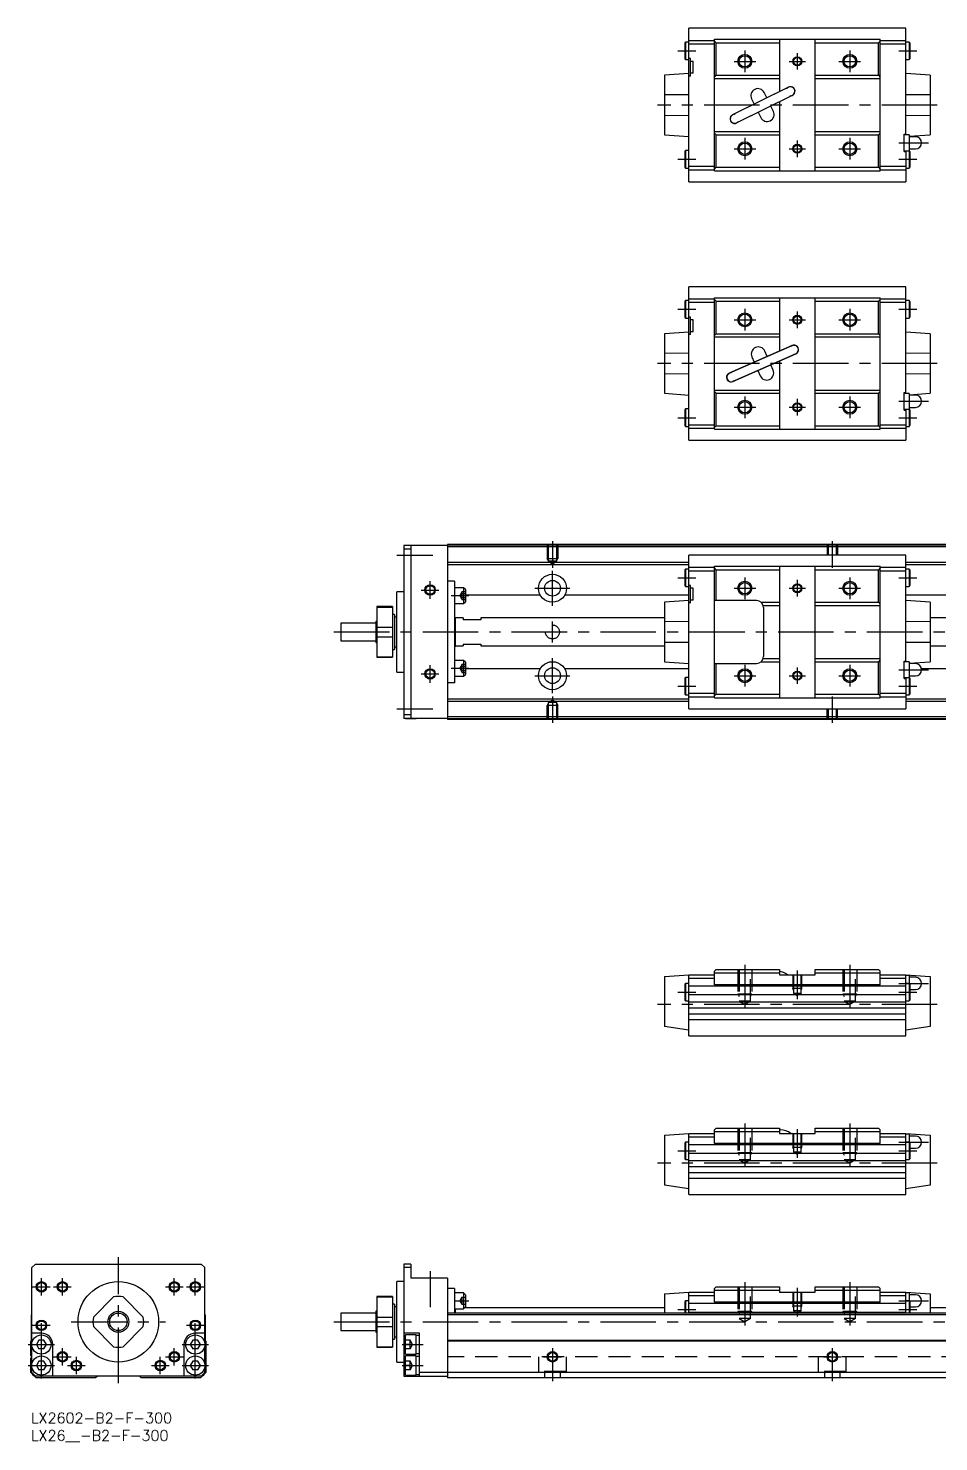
# Model space of a CAD drawing. Extents: x -1 to 521, y -8 to 396.
# Drawn here: x -0.7 to 259.5, y -8.3 to 395.8 of the extents above; entities that cross this region are included whole.
import ezdxf

# ---------------------------------------------------------------- set-up
doc = ezdxf.new("R2010")
doc.units = 0
doc.header["$LTSCALE"] = 0.5
doc.linetypes.add('CENTER', pattern=[50.8, 31.75, -6.35, 6.35, -6.35])
doc.linetypes.add('DASHED', pattern=[19.05, 12.7, -6.35])
for name, color, linetype in [('MSM_CENTER', 1, 'CENTER'), ('MSM_CONTINUOUS', 7, 'CONTINUOUS'), ('MSM_DASHED', 4, 'DASHED'), ('MSM_NARROW', 5, 'CONTINUOUS'), ('MSM_PART_NUMBER', 7, 'CONTINUOUS')]:
    doc.layers.add(name, color=color, linetype=linetype)
doc.styles.get("Standard").update_dxf_attribs({"font": 'txt.shx', "height": 1, "bigfont": 'bigfont.shx'})

# ---------------------------------------------------------------- blocks, each defined once
blk = doc.blocks.new('*U2')
at = {"layer": 'MSM_PART_NUMBER'}
blk.add_text('LX2602-B2-F-300', height=3, dxfattribs=at).set_placement((0, -3))
blk = doc.blocks.new('*U3')
at = {"layer": 'MSM_PART_NUMBER'}
blk.add_text('LX26__-B2-F-300', height=3, dxfattribs=at).set_placement((0, -8))

msp = doc.modelspace()

# ---------------------------------------------------------------- linework, layer by layer
at = {"layer": 'MSM_CENTER'}
for p, q in [((184.91, 389.38), (190.11, 389.38)), ((204.11, 389.48), (204.11, 383.28)), ((219.11, 388.75), (219.11, 384.02)), ((234.11, 389.48), (234.11, 383.28)), ((248.11, 389.38), (253.31, 389.38)), ((201.01, 386.38), (207.21, 386.38)), ((216.74, 386.38), (221.47, 386.38)), ((231.01, 386.38), (237.21, 386.38)), ((259.11, 373.88), (179.11, 373.88)), ((204.11, 364.48), (204.11, 358.28)), ((219.11, 363.75), (219.11, 359.02)), ((234.11, 364.48), (234.11, 358.28)), ((201.01, 361.38), (207.21, 361.38)), ((216.74, 361.38), (221.47, 361.38)), ((231.01, 361.38), (237.21, 361.38)), ((248.11, 363.08), (256.61, 363.08)), ((184.91, 358.38), (190.11, 358.38)), ((248.11, 358.38), (253.31, 358.38)), ((184.91, 315.48), (190.11, 315.48)), ((204.11, 315.58), (204.11, 309.38)), ((234.11, 315.58), (234.11, 309.38)), ((248.11, 315.48), (253.31, 315.48)), ((201.01, 312.48), (207.21, 312.48)), ((216.74, 312.48), (221.47, 312.48)), ((219.11, 314.85), (219.11, 310.12)), ((231.01, 312.48), (237.21, 312.48)), ((259.11, 299.98), (179.11, 299.98)), ((201.01, 287.48), (207.21, 287.48)), ((204.11, 290.58), (204.11, 284.38)), ((216.74, 287.48), (221.47, 287.48)), ((219.11, 289.85), (219.11, 285.12)), ((231.01, 287.48), (237.21, 287.48)), ((234.11, 290.58), (234.11, 284.38)), ((248.11, 289.18), (256.61, 289.18)), ((184.91, 284.48), (190.11, 284.48)), ((248.11, 284.48), (253.31, 284.48)), ((149.11, 249.23), (149.11, 241.6)), ((229.11, 249.23), (229.11, 241.6)), ((104.61, 245.23), (114.91, 245.23)), ((149.11, 230.73), (149.11, 240.73)), ((184.91, 238.73), (190.11, 238.73)), ((204.11, 238.83), (204.11, 232.63)), ((234.11, 238.83), (234.11, 232.63)), ((248.11, 238.73), (253.31, 238.73)), ((111.61, 235.23), (116.61, 235.23)), ((114.11, 232.73), (114.11, 237.73)), ((144.11, 235.73), (154.11, 235.73)), ((201.01, 235.73), (207.21, 235.73)), ((216.74, 235.73), (221.47, 235.73)), ((219.11, 238.1), (219.11, 233.37)), ((231.01, 235.73), (237.21, 235.73)), ((120.11, 233.63), (125.21, 233.63)), ((86.61, 223.23), (431.11, 223.23)), ((149.11, 220.23), (149.11, 226.23)), ((149.11, 205.73), (149.11, 215.73)), ((111.61, 211.23), (116.61, 211.23)), ((114.11, 208.73), (114.11, 213.73)), ((120.11, 212.84), (125.21, 212.84)), ((144.11, 210.73), (154.11, 210.73)), ((201.01, 210.73), (207.21, 210.73)), ((204.11, 213.83), (204.11, 207.63)), ((216.74, 210.73), (221.47, 210.73)), ((219.11, 213.1), (219.11, 208.37)), ((231.01, 210.73), (237.21, 210.73)), ((234.11, 213.83), (234.11, 207.63)), ((248.11, 212.43), (256.61, 212.43)), ((184.91, 207.73), (190.11, 207.73)), ((248.11, 207.73), (253.31, 207.73)), ((149.11, 204.74), (149.11, 197.23)), ((229.11, 204.74), (229.11, 197.23)), ((104.61, 201.23), (114.91, 201.23)), ((204.11, 128.1), (204.11, 115.71)), ((219.11, 126.45), (219.11, 118.29)), ((234.11, 128.1), (234.11, 115.71)), ((248.11, 122.75), (256.61, 122.75)), ((184.91, 120.25), (190.11, 120.25)), ((248.11, 120.25), (253.31, 120.25)), ((259.11, 116.75), (179.11, 116.75)), ((204.11, 82.72), (204.11, 70.34)), ((219.11, 81.07), (219.11, 72.91)), ((234.11, 82.72), (234.11, 70.34)), ((248.11, 77.37), (256.61, 77.37)), ((184.91, 74.87), (190.11, 74.87)), ((248.11, 74.87), (253.31, 74.87)), ((259.11, 71.37), (179.11, 71.37)), ((25, 8.5), (25, 44.5)), ((114.11, 40.5), (114.11, 30.19)), ((3, 33.5), (3, 38.5)), ((9, 33.5), (9, 38.5)), ((41, 33.5), (41, 38.5)), ((47, 33.5), (47, 38.5)), ((204.11, 37.35), (204.11, 24.96)), ((234.11, 37.35), (234.11, 24.96)), ((0.5, 36), (5.5, 36)), ((6.5, 36), (11.5, 36)), ((38.5, 36), (43.5, 36)), ((44.5, 36), (49.5, 36)), ((219.11, 35.7), (219.11, 27.54)), ((121.11, 32), (125.21, 32)), ((184.91, 29.5), (190.11, 29.5)), ((248.11, 32), (256.61, 32)), ((248.11, 29.5), (253.31, 29.5)), ((0.5, 25), (5.5, 25)), ((3, 9.75), (3, 27.5)), ((11.5, 26), (38.5, 26)), ((44.5, 25), (49.5, 25)), ((47, 9.75), (47, 27.5)), ((86.61, 26), (431.11, 26)), ((-0.75, 19.5), (6.75, 19.5)), ((9, 13.5), (9, 18.5)), ((41, 13.5), (41, 18.5)), ((43.25, 19.5), (50.75, 19.5)), ((106.11, 19.5), (112.11, 19.5)), ((149.11, 18.5), (149.11, 9)), ((229.11, 18.5), (229.11, 9)), ((-0.75, 13.5), (6.75, 13.5)), ((6.5, 16), (11.5, 16)), ((10.5, 13.5), (15.5, 13.5)), ((13, 11), (13, 16)), ((34.5, 13.5), (39.5, 13.5)), ((37, 11), (37, 16)), ((38.5, 16), (43.5, 16)), ((43.25, 13.5), (50.75, 13.5)), ((106.11, 13.5), (112.11, 13.5)), ((146.57, 16), (151.64, 16)), ((226.57, 16), (231.64, 16))]:
    msp.add_line(p, q, dxfattribs=at)
at = {"layer": 'MSM_CONTINUOUS'}
for p, q in [((250.11, 395.83), (188.11, 395.83)), ((188.11, 351.93), (188.11, 395.83)), ((188.11, 392.38), (195.41, 392.38)), ((195.41, 355.08), (195.41, 392.68)), ((195.41, 392.68), (242.81, 392.68)), ((195.91, 391.68), (195.41, 392.18)), ((214.01, 392.68), (214.01, 377.73)), ((224.21, 355.08), (224.21, 392.68)), ((242.81, 392.18), (242.31, 391.68)), ((242.81, 355.08), (242.81, 392.68)), ((242.81, 392.38), (250.11, 392.38)), ((250.11, 365.33), (250.11, 395.83)), ((187.16, 391.88), (186.91, 391.63)), ((186.91, 391.63), (186.91, 387.13)), ((188.11, 391.88), (187.16, 391.88)), ((187.16, 391.88), (187.16, 386.88)), ((188.11, 391.38), (195.41, 391.38)), ((195.91, 382.38), (195.91, 391.68)), ((195.91, 391.68), (214.01, 391.68)), ((224.21, 391.68), (242.31, 391.68)), ((242.31, 382.38), (242.31, 391.68)), ((242.81, 391.38), (250.11, 391.38)), ((251.06, 391.88), (250.11, 391.88)), ((251.06, 391.88), (251.06, 386.88)), ((251.31, 391.63), (251.06, 391.88)), ((251.31, 391.63), (251.31, 387.13)), ((186.91, 387.13), (187.16, 386.88)), ((187.16, 386.88), (188.11, 386.88)), ((188.61, 387.18), (188.11, 387.18)), ((188.61, 382.18), (188.61, 387.18)), ((189.31, 386.38), (188.61, 386.38)), ((189.31, 382.98), (189.31, 386.38)), ((250.11, 386.88), (251.06, 386.88)), ((251.06, 386.88), (251.31, 387.13)), ((188.11, 382.88), (181.11, 382.38)), ((181.11, 382.38), (181.11, 365.38)), ((188.61, 382.18), (188.11, 382.18)), ((189.31, 382.98), (188.61, 382.98)), ((195.41, 381.88), (195.91, 382.38)), ((195.41, 381.48), (214.01, 381.48)), ((195.91, 382.38), (214.01, 382.38)), ((224.21, 382.38), (242.31, 382.38)), ((224.21, 381.48), (242.81, 381.48)), ((242.31, 382.38), (242.81, 381.88)), ((257.11, 382.38), (250.11, 382.88)), ((257.11, 382.38), (257.11, 365.38)), ((188.11, 376.84), (181.11, 376.76)), ((216.58, 379), (200.58, 371.1)), ((215.87, 378.59), (201.34, 371.42)), ((201.73, 368.77), (217.73, 376.67)), ((202.44, 369.18), (216.98, 376.35)), ((210.37, 375.93), (209.62, 377.46)), ((215.87, 378.59), (216.2, 378.72)), ((216.6, 378.95), (216.29, 378.8)), ((217.28, 376.54), (216.98, 376.35)), ((217.39, 376.55), (217.71, 376.71)), ((257.11, 376.76), (250.11, 376.84)), ((206.03, 375.69), (206.79, 374.16)), ((207.94, 371.83), (208.69, 370.31)), ((212.28, 372.08), (211.52, 373.6)), ((214.01, 374.83), (214.01, 355.08)), ((181.11, 371.01), (188.11, 370.93)), ((200.92, 371.21), (200.6, 371.05)), ((201.03, 371.23), (201.34, 371.42)), ((201.71, 368.81), (202.02, 368.97)), ((202.11, 369.05), (202.44, 369.18)), ((250.11, 370.93), (257.11, 371.01)), ((181.11, 365.38), (188.11, 364.88)), ((195.41, 366.28), (214.01, 366.28)), ((195.91, 365.38), (195.41, 365.88)), ((195.91, 365.38), (214.01, 365.38)), ((195.91, 356.08), (195.91, 365.38)), ((224.21, 366.28), (242.81, 366.28)), ((224.21, 365.38), (242.31, 365.38)), ((242.81, 365.88), (242.31, 365.38)), ((242.31, 356.08), (242.31, 365.38)), ((249.61, 365.58), (250.11, 365.58)), ((249.61, 360.58), (249.61, 365.58)), ((251.11, 365.33), (249.61, 365.33)), ((251.11, 364.95), (257.11, 365.38)), ((251.11, 365.33), (251.11, 360.83)), ((252.86, 364.83), (251.11, 364.83)), ((187.16, 360.88), (186.91, 360.63)), ((186.91, 360.63), (186.91, 356.13)), ((187.16, 360.88), (187.16, 355.88)), ((188.11, 360.88), (187.16, 360.88)), ((249.61, 360.83), (251.11, 360.83)), ((249.61, 360.58), (250.11, 360.58)), ((250.11, 360.83), (250.11, 351.93)), ((251.06, 360.83), (251.06, 355.88)), ((251.11, 361.33), (252.86, 361.33)), ((251.31, 360.63), (251.11, 360.83)), ((251.31, 360.63), (251.31, 356.13)), ((186.91, 356.13), (187.16, 355.88)), ((187.16, 355.88), (188.11, 355.88)), ((188.11, 356.38), (195.41, 356.38)), ((195.41, 355.58), (195.91, 356.08)), ((195.91, 356.08), (214.01, 356.08)), ((224.21, 356.08), (242.31, 356.08)), ((242.31, 356.08), (242.81, 355.58)), ((242.81, 356.38), (250.11, 356.38)), ((250.11, 355.88), (251.06, 355.88)), ((251.06, 355.88), (251.31, 356.13)), ((188.11, 355.38), (195.41, 355.38)), ((188.11, 351.93), (250.11, 351.93)), ((195.41, 355.08), (242.81, 355.08)), ((242.81, 355.38), (250.11, 355.38)), ((250.11, 321.93), (188.11, 321.93)), ((188.11, 278.03), (188.11, 321.93)), ((250.11, 291.43), (250.11, 321.93)), ((187.16, 317.98), (186.91, 317.73)), ((186.91, 317.73), (186.91, 313.23)), ((188.11, 317.98), (187.16, 317.98)), ((187.16, 317.98), (187.16, 312.98)), ((188.11, 318.48), (195.41, 318.48)), ((188.11, 317.48), (195.41, 317.48)), ((195.41, 281.18), (195.41, 318.78)), ((195.41, 318.78), (242.81, 318.78)), ((195.91, 317.78), (195.41, 318.28)), ((195.91, 308.48), (195.91, 317.78)), ((195.91, 317.78), (214.01, 317.78)), ((214.01, 318.78), (214.01, 303.53)), ((224.21, 281.18), (224.21, 318.78)), ((224.21, 317.78), (242.31, 317.78)), ((242.81, 318.28), (242.31, 317.78)), ((242.31, 308.48), (242.31, 317.78)), ((242.81, 281.18), (242.81, 318.78)), ((242.81, 318.48), (250.11, 318.48)), ((242.81, 317.48), (250.11, 317.48)), ((251.06, 317.98), (250.11, 317.98)), ((251.06, 317.98), (251.06, 312.98)), ((251.31, 317.73), (251.06, 317.98)), ((251.31, 317.73), (251.31, 313.23)), ((186.91, 313.23), (187.16, 312.98)), ((187.16, 312.98), (188.11, 312.98)), ((188.61, 313.28), (188.11, 313.28)), ((188.61, 308.28), (188.61, 313.28)), ((189.31, 312.48), (188.61, 312.48)), ((189.31, 309.08), (189.31, 312.48)), ((250.11, 312.98), (251.06, 312.98)), ((251.06, 312.98), (251.31, 313.23)), ((188.11, 308.98), (181.11, 308.48)), ((181.11, 308.48), (181.11, 291.48)), ((188.61, 308.28), (188.11, 308.28)), ((189.31, 309.08), (188.61, 309.08)), ((195.41, 307.98), (195.91, 308.48)), ((195.41, 307.58), (214.01, 307.58)), ((195.91, 308.48), (214.01, 308.48)), ((224.21, 308.48), (242.31, 308.48)), ((224.21, 307.58), (242.81, 307.58)), ((242.31, 308.48), (242.81, 307.98)), ((257.11, 308.48), (250.11, 308.98)), ((257.11, 308.48), (257.11, 291.48)), ((217.63, 305.12), (199.63, 297.22)), ((216.9, 304.75), (200.4, 297.51)), ((210.46, 301.98), (209.78, 303.53)), ((217.65, 305.08), (217.33, 304.93)), ((188.11, 302.94), (181.11, 302.86)), ((200.68, 294.84), (218.68, 302.74)), ((201.41, 295.22), (217.91, 302.46)), ((206.12, 301.93), (206.8, 300.37)), ((212.19, 298.04), (211.51, 299.6)), ((214.01, 300.69), (214.01, 281.18)), ((218.33, 302.64), (218.66, 302.79)), ((257.11, 302.86), (250.11, 302.94)), ((181.11, 297.11), (188.11, 297.03)), ((199.98, 297.32), (199.65, 297.18)), ((200.66, 294.89), (200.98, 295.03)), ((207.85, 297.99), (208.53, 296.43)), ((250.11, 297.03), (257.11, 297.11)), ((181.11, 291.48), (188.11, 290.98)), ((195.41, 292.38), (214.01, 292.38)), ((195.91, 291.48), (195.41, 291.98)), ((195.91, 291.48), (214.01, 291.48)), ((195.91, 282.18), (195.91, 291.48)), ((224.21, 292.38), (242.81, 292.38)), ((224.21, 291.48), (242.31, 291.48)), ((242.81, 291.98), (242.31, 291.48)), ((242.31, 282.18), (242.31, 291.48)), ((249.61, 291.68), (250.11, 291.68)), ((249.61, 286.68), (249.61, 291.68)), ((251.11, 291.43), (249.61, 291.43)), ((251.11, 291.05), (257.11, 291.48)), ((251.11, 291.43), (251.11, 286.93)), ((187.16, 286.98), (186.91, 286.73)), ((187.16, 286.98), (187.16, 281.98)), ((188.11, 286.98), (187.16, 286.98)), ((249.61, 286.93), (251.11, 286.93)), ((250.11, 286.93), (250.11, 278.03)), ((251.06, 286.93), (251.06, 281.98)), ((252.86, 290.93), (251.11, 290.93)), ((251.11, 287.43), (252.86, 287.43)), ((251.31, 286.73), (251.11, 286.93)), ((186.91, 286.73), (186.91, 282.23)), ((249.61, 286.68), (250.11, 286.68)), ((251.31, 286.73), (251.31, 282.23)), ((186.91, 282.23), (187.16, 281.98)), ((187.16, 281.98), (188.11, 281.98)), ((188.11, 282.48), (195.41, 282.48)), ((188.11, 281.48), (195.41, 281.48)), ((195.41, 281.68), (195.91, 282.18)), ((195.41, 281.18), (242.81, 281.18)), ((195.91, 282.18), (214.01, 282.18)), ((224.21, 282.18), (242.31, 282.18)), ((242.31, 282.18), (242.81, 281.68)), ((242.81, 282.48), (250.11, 282.48)), ((242.81, 281.48), (250.11, 281.48)), ((250.11, 281.98), (251.06, 281.98)), ((251.06, 281.98), (251.31, 282.23)), ((188.11, 278.03), (250.11, 278.03)), ((119.11, 247.93), (106.61, 247.93)), ((106.61, 247.93), (106.61, 198.53)), ((108.61, 246.93), (106.61, 246.93)), ((107.11, 247.93), (107.11, 247.98)), ((110.11, 247.98), (107.11, 247.98)), ((108.61, 247.93), (108.61, 198.53)), ((110.11, 247.93), (110.11, 247.98)), ((119.11, 248.23), (119.11, 198.23)), ((419.11, 248.23), (119.11, 248.23)), ((419.11, 248.03), (119.11, 248.03)), ((419.11, 247.53), (119.11, 247.53)), ((188.11, 243.13), (119.11, 243.13)), ((250.11, 245.18), (188.11, 245.18)), ((188.11, 201.28), (188.11, 245.18)), ((250.11, 214.68), (250.11, 245.18)), ((288.11, 243.13), (250.11, 243.13)), ((188.11, 242.43), (119.11, 242.43)), ((187.16, 241.23), (186.91, 240.98)), ((186.91, 240.98), (186.91, 236.48)), ((188.11, 241.23), (187.16, 241.23)), ((187.16, 241.23), (187.16, 236.23)), ((188.11, 241.73), (195.41, 241.73)), ((188.11, 240.73), (195.41, 240.73)), ((195.41, 242.03), (242.81, 242.03)), ((195.41, 204.43), (195.41, 242.03)), ((195.91, 241.03), (195.41, 241.53)), ((195.91, 241.03), (214.01, 241.03)), ((195.91, 232.23), (195.91, 241.03)), ((214.01, 242.03), (214.01, 204.43)), ((224.21, 204.43), (224.21, 242.03)), ((224.21, 241.03), (242.31, 241.03)), ((242.81, 241.53), (242.31, 241.03)), ((242.31, 231.73), (242.31, 241.03)), ((242.81, 204.43), (242.81, 242.03)), ((242.81, 241.73), (250.11, 241.73)), ((242.81, 240.73), (250.11, 240.73)), ((288.11, 242.43), (250.11, 242.43)), ((251.06, 241.23), (250.11, 241.23)), ((251.06, 241.23), (251.06, 236.23)), ((251.31, 240.98), (251.06, 241.23)), ((251.31, 240.98), (251.31, 236.48)), ((106.61, 234.73), (104.61, 234.73)), ((104.61, 211.73), (104.61, 234.73)), ((121.11, 237.73), (119.11, 237.73)), ((121.11, 237.73), (121.11, 208.73)), ((123.71, 235.88), (121.11, 235.88)), ((123.71, 235.88), (123.71, 231.38)), ((124.21, 235.38), (123.71, 235.88)), ((124.21, 235.38), (124.21, 231.88)), ((186.91, 236.48), (187.16, 236.23)), ((187.16, 236.23), (188.11, 236.23)), ((188.61, 236.53), (188.11, 236.53)), ((188.61, 231.53), (188.61, 236.53)), ((189.31, 235.73), (188.61, 235.73)), ((189.31, 232.33), (189.31, 235.73)), ((250.11, 236.23), (251.06, 236.23)), ((251.06, 236.23), (251.31, 236.48)), ((103.41, 230.48), (98.91, 230.48)), ((98.91, 230.48), (98.91, 215.98)), ((98.91, 230.35), (103.41, 230.35)), ((103.41, 230.48), (103.41, 215.98)), ((121.11, 231.38), (123.71, 231.38)), ((123.71, 231.38), (124.21, 231.88)), ((145.62, 233.77), (124.21, 233.77)), ((188.11, 233.77), (152.59, 233.77)), ((188.11, 232.23), (181.11, 231.73)), ((181.11, 231.73), (181.11, 214.73)), ((188.61, 231.53), (188.11, 231.53)), ((189.31, 232.33), (188.61, 232.33)), ((207.41, 232.23), (195.41, 232.23)), ((208.73, 231.73), (214.01, 231.73)), ((209.31, 230.83), (214.01, 230.83)), ((224.21, 231.73), (242.31, 231.73)), ((224.21, 230.83), (242.81, 230.83)), ((242.31, 231.73), (242.81, 231.23)), ((288.11, 233.77), (250.11, 233.77)), ((257.11, 231.73), (250.11, 232.23)), ((257.11, 231.73), (257.11, 214.73)), ((103.91, 228.23), (103.41, 228.23)), ((103.91, 228.23), (103.91, 218.23)), ((104.61, 227.48), (103.91, 227.48)), ((121.31, 227.48), (121.11, 227.48)), ((121.31, 227.48), (121.31, 218.98)), ((123.61, 227.23), (121.31, 227.23)), ((123.61, 227.23), (123.61, 226.73)), ((128.61, 226.73), (123.61, 226.73)), ((128.61, 227.23), (128.61, 226.73)), ((181.11, 227.23), (128.61, 227.23)), ((209.41, 230.23), (209.41, 216.23)), ((281.11, 227.23), (257.11, 227.23)), ((88.61, 225.73), (88.61, 220.73)), ((98.61, 225.73), (88.61, 225.73)), ((98.61, 226.23), (98.61, 220.23)), ((98.91, 226.23), (98.61, 226.23)), ((98.91, 224.6), (103.41, 224.6)), ((188.11, 226.19), (181.11, 226.11)), ((257.11, 226.11), (250.11, 226.19)), ((88.61, 220.73), (98.61, 220.73)), ((98.61, 220.23), (98.91, 220.23)), ((98.91, 221.87), (103.41, 221.87)), ((103.41, 218.23), (103.91, 218.23)), ((103.91, 218.98), (104.61, 218.98)), ((121.11, 218.98), (121.31, 218.98)), ((121.31, 219.23), (123.61, 219.23)), ((123.61, 219.73), (128.61, 219.73)), ((123.61, 219.73), (123.61, 219.23)), ((128.61, 219.73), (128.61, 219.23)), ((128.61, 219.23), (181.11, 219.23)), ((181.11, 220.36), (188.11, 220.28)), ((250.11, 220.28), (257.11, 220.36)), ((257.11, 219.23), (281.11, 219.23)), ((98.91, 216.11), (103.41, 216.11)), ((98.91, 215.98), (103.41, 215.98)), ((123.71, 215.09), (121.11, 215.09)), ((123.71, 215.09), (123.71, 210.59)), ((124.21, 214.59), (123.71, 215.09)), ((124.21, 214.59), (124.21, 211.09)), ((181.11, 214.73), (188.11, 214.23)), ((195.41, 214.23), (207.41, 214.23)), ((195.91, 205.43), (195.91, 214.23)), ((208.73, 214.73), (214.01, 214.73)), ((209.31, 215.63), (214.01, 215.63)), ((224.21, 215.63), (242.81, 215.63)), ((224.21, 214.73), (242.31, 214.73)), ((242.81, 215.23), (242.31, 214.73)), ((242.31, 205.43), (242.31, 214.73)), ((249.61, 214.93), (250.11, 214.93)), ((249.61, 209.93), (249.61, 214.93)), ((251.11, 214.68), (249.61, 214.68)), ((251.11, 214.3), (257.11, 214.73)), ((251.11, 214.68), (251.11, 210.18)), ((252.86, 214.18), (251.11, 214.18)), ((104.61, 211.73), (106.61, 211.73)), ((121.11, 210.59), (123.71, 210.59)), ((123.71, 210.59), (124.21, 211.09)), ((145.62, 212.69), (124.21, 212.69)), ((188.11, 212.69), (152.59, 212.69)), ((187.16, 210.23), (186.91, 209.98)), ((187.16, 210.23), (187.16, 205.23)), ((188.11, 210.23), (187.16, 210.23)), ((249.61, 210.18), (251.11, 210.18)), ((250.11, 210.18), (250.11, 201.28)), ((251.06, 210.18), (251.06, 205.23)), ((251.11, 210.68), (252.86, 210.68)), ((251.31, 209.98), (251.11, 210.18)), ((288.11, 212.69), (254.59, 212.69)), ((121.11, 208.73), (119.11, 208.73)), ((186.91, 209.98), (186.91, 205.48)), ((249.61, 209.93), (250.11, 209.93)), ((251.31, 209.98), (251.31, 205.48)), ((188.11, 204.03), (119.11, 204.03)), ((188.11, 203.33), (119.11, 203.33)), ((186.91, 205.48), (187.16, 205.23)), ((187.16, 205.23), (188.11, 205.23)), ((188.11, 205.73), (195.41, 205.73)), ((188.11, 204.73), (195.41, 204.73)), ((195.41, 204.93), (195.91, 205.43)), ((195.41, 204.43), (242.81, 204.43)), ((195.91, 205.43), (214.01, 205.43)), ((224.21, 205.43), (242.31, 205.43)), ((242.31, 205.43), (242.81, 204.93)), ((242.81, 205.73), (250.11, 205.73)), ((242.81, 204.73), (250.11, 204.73)), ((250.11, 205.23), (251.06, 205.23)), ((288.11, 204.03), (250.11, 204.03)), ((288.11, 203.33), (250.11, 203.33)), ((251.06, 205.23), (251.31, 205.48)), ((108.61, 199.53), (106.61, 199.53)), ((119.11, 198.53), (106.61, 198.53)), ((107.11, 198.48), (107.11, 198.53)), ((107.11, 198.48), (110.11, 198.48)), ((110.11, 198.48), (110.11, 198.53)), ((419.11, 198.93), (119.11, 198.93)), ((419.11, 198.43), (119.11, 198.43)), ((419.11, 198.23), (119.11, 198.23)), ((188.11, 201.28), (250.11, 201.28)), ((195.41, 126.25), (195.91, 126.75)), ((195.41, 122.33), (195.41, 126.25)), ((195.41, 125.75), (214.01, 125.75)), ((195.91, 126.75), (214.01, 126.75)), ((214.01, 126.75), (214.01, 125.25)), ((224.21, 125.25), (224.21, 126.75)), ((224.21, 126.75), (242.31, 126.75)), ((224.21, 125.75), (242.81, 125.75)), ((242.31, 126.75), (242.81, 126.25)), ((242.81, 122.33), (242.81, 126.25)), ((181.11, 124.75), (188.11, 125.25)), ((181.11, 124.75), (181.11, 110.43)), ((187.16, 122.75), (186.91, 122.5)), ((186.91, 122.5), (186.91, 118)), ((188.11, 122.75), (187.16, 122.75)), ((187.16, 122.75), (187.16, 117.75)), ((188.11, 125.25), (195.41, 125.25)), ((188.11, 107.75), (188.11, 125.25)), ((188.11, 124.25), (195.41, 124.25)), ((188.11, 122.05), (250.11, 122.05)), ((242.81, 122.33), (195.41, 122.33)), ((214.01, 125.25), (224.21, 125.25)), ((242.81, 125.25), (250.11, 125.25)), ((242.81, 124.25), (250.11, 124.25)), ((250.11, 125.25), (257.11, 124.75)), ((250.11, 107.75), (250.11, 125.25)), ((251.11, 125), (250.11, 125)), ((251.06, 122.75), (250.11, 122.75)), ((251.31, 122.5), (251.06, 122.75)), ((251.06, 122.75), (251.06, 117.75)), ((251.11, 125), (251.11, 122.7)), ((252.86, 124.5), (251.11, 124.5)), ((251.31, 122.5), (251.31, 118)), ((257.11, 124.75), (257.11, 110.43)), ((186.91, 118), (187.16, 117.75)), ((187.16, 117.75), (188.11, 117.75)), ((188.11, 119.55), (250.11, 119.55)), ((188.11, 117.47), (250.11, 117.47)), ((250.11, 117.75), (251.06, 117.75)), ((251.06, 117.75), (251.31, 118)), ((251.31, 121), (252.86, 121)), ((188.11, 115.75), (250.11, 115.75)), ((188.11, 114.02), (250.11, 114.02)), ((188.11, 109.37), (181.11, 110.43)), ((188.11, 112.41), (250.11, 112.41)), ((257.11, 110.43), (250.11, 109.37)), ((188.11, 107.75), (250.11, 107.75)), ((195.41, 80.87), (195.91, 81.37)), ((195.41, 76.96), (195.41, 80.87)), ((195.91, 81.37), (214.01, 81.37)), ((214.01, 81.37), (214.01, 79.87)), ((214.26, 80.87), (214.01, 80.87)), ((224.21, 79.87), (224.21, 81.37)), ((224.21, 81.37), (242.31, 81.37)), ((242.31, 81.37), (242.81, 80.87)), ((242.81, 76.96), (242.81, 80.87)), ((181.11, 79.37), (188.11, 79.87)), ((181.11, 79.37), (181.11, 65.05)), ((187.16, 77.37), (186.91, 77.12)), ((186.91, 77.12), (186.91, 72.62)), ((188.11, 77.37), (187.16, 77.37)), ((187.16, 77.37), (187.16, 72.37)), ((188.11, 79.87), (195.41, 79.87)), ((188.11, 62.37), (188.11, 79.87)), ((188.11, 78.87), (195.41, 78.87)), ((195.41, 80.37), (214.01, 80.37)), ((242.81, 76.96), (195.41, 76.96)), ((214.01, 79.87), (224.21, 79.87)), ((224.21, 80.37), (242.81, 80.37)), ((242.81, 79.87), (250.11, 79.87)), ((242.81, 78.87), (250.11, 78.87)), ((250.11, 79.87), (257.11, 79.37)), ((250.11, 62.37), (250.11, 79.87)), ((251.11, 79.62), (250.11, 79.62)), ((251.06, 77.37), (250.11, 77.37)), ((251.31, 77.12), (251.06, 77.37)), ((251.06, 77.37), (251.06, 72.37)), ((251.11, 79.62), (251.11, 77.32)), ((252.86, 79.12), (251.11, 79.12)), ((251.31, 77.12), (251.31, 72.62)), ((257.11, 79.37), (257.11, 65.05)), ((188.11, 76.67), (250.11, 76.67)), ((188.11, 74.17), (250.11, 74.17)), ((251.31, 75.62), (252.86, 75.62)), ((186.91, 72.62), (187.16, 72.37)), ((187.16, 72.37), (188.11, 72.37)), ((188.11, 72.1), (250.11, 72.1)), ((188.11, 70.37), (250.11, 70.37)), ((250.11, 72.37), (251.06, 72.37)), ((251.06, 72.37), (251.31, 72.62)), ((188.11, 63.99), (181.11, 65.05)), ((188.11, 68.65), (250.11, 68.65)), ((188.11, 67.04), (250.11, 67.04)), ((257.11, 65.05), (250.11, 63.99)), ((188.11, 62.37), (250.11, 62.37)), ((0.3, 41.5), (1.3, 42.5)), ((0.3, 20.02), (0.3, 41.5)), ((1.3, 42.5), (48.7, 42.5)), ((48.7, 42.5), (49.7, 41.5)), ((49.7, 20.02), (49.7, 41.5)), ((108.61, 42.5), (106.61, 42.5)), ((106.61, 42.5), (106.61, 10.5)), ((108.61, 41.5), (106.61, 41.5)), ((108.61, 42.5), (108.61, 38.5)), ((106.61, 37.5), (104.61, 37.5)), ((104.61, 14.5), (104.61, 37.5)), ((119.11, 38.5), (108.61, 38.5)), ((119.11, 38.5), (119.11, 10)), ((17.88, 27.36), (23.64, 33.12)), ((26.36, 33.12), (32.12, 27.36)), ((103.41, 33.25), (98.91, 33.25)), ((98.91, 33.25), (98.91, 18.75)), ((98.91, 33.12), (103.41, 33.12)), ((103.41, 33.25), (103.41, 18.75)), ((121.11, 35.5), (119.11, 35.5)), ((121.11, 35.5), (121.11, 28.5)), ((123.71, 34.25), (121.11, 34.25)), ((124.21, 33.75), (123.71, 34.25)), ((123.71, 34.25), (123.71, 29.75)), ((124.21, 33.75), (124.21, 30.25)), ((181.11, 34), (188.11, 34.5)), ((181.11, 34), (181.11, 28.5)), ((188.11, 28.5), (188.11, 34.5)), ((188.11, 34.5), (195.41, 34.5)), ((188.11, 33.5), (195.41, 33.5)), ((195.41, 35.5), (195.91, 36)), ((195.41, 31.59), (195.41, 35.5)), ((195.41, 35), (214.01, 35)), ((195.91, 36), (214.01, 36)), ((214.01, 36), (214.01, 34.5)), ((214.01, 34.5), (224.21, 34.5)), ((224.21, 34.5), (224.21, 36)), ((224.21, 36), (242.31, 36)), ((224.21, 35), (242.81, 35)), ((242.31, 36), (242.81, 35.5)), ((242.81, 31.59), (242.81, 35.5)), ((242.81, 34.5), (250.11, 34.5)), ((242.81, 33.5), (250.11, 33.5)), ((250.11, 34.5), (257.11, 34)), ((250.11, 28.5), (250.11, 34.5)), ((251.11, 34.25), (250.11, 34.25)), ((251.11, 34.25), (251.11, 31.95)), ((252.86, 33.75), (251.11, 33.75)), ((257.11, 34), (257.11, 28.5)), ((98.61, 28.5), (88.61, 28.5)), ((88.61, 28.5), (88.61, 23.5)), ((98.91, 29), (98.61, 29)), ((98.61, 29), (98.61, 23)), ((103.91, 31), (103.41, 31)), ((103.91, 31), (103.91, 21)), ((104.61, 30.25), (103.91, 30.25)), ((419.11, 28.5), (119.11, 28.5)), ((121.11, 29.75), (123.71, 29.75)), ((121.31, 29.75), (121.31, 28.5)), ((123.71, 29.75), (124.21, 30.25)), ((181.11, 30), (123.96, 30)), ((187.16, 32), (186.91, 31.75)), ((186.91, 31.75), (186.91, 28.5)), ((188.11, 32), (187.16, 32)), ((187.16, 32), (187.16, 28.5)), ((188.11, 31.3), (250.11, 31.3)), ((188.11, 28.8), (250.11, 28.8)), ((242.81, 31.59), (195.41, 31.59)), ((251.06, 32), (250.11, 32)), ((251.31, 31.75), (251.06, 32)), ((251.06, 32), (251.06, 28.5)), ((251.31, 31.75), (251.31, 28.5)), ((251.31, 30.25), (252.86, 30.25)), ((281.11, 30), (257.11, 30)), ((0.2, 28), (0.3, 28.1)), ((0.2, 20.7), (0.2, 28)), ((23.64, 18.88), (17.88, 24.64)), ((32.12, 24.64), (26.36, 18.88)), ((49.7, 28.1), (49.8, 28)), ((49.8, 28), (49.8, 20.7)), ((98.91, 27.36), (103.41, 27.36)), ((98.91, 24.64), (103.41, 24.64)), ((419.11, 28), (119.11, 28)), ((0, 20.5), (0.2, 20.7)), ((0, 16.4), (0, 20.5)), ((3, 22.75), (0.3, 22.75)), ((2.28, 20.75), (1.56, 19.5)), ((3.72, 20.75), (2.28, 20.75)), ((4.44, 19.5), (3.72, 20.75)), ((46.28, 20.75), (45.56, 19.5)), ((47.72, 20.75), (46.28, 20.75)), ((49.7, 22.75), (47, 22.75)), ((48.44, 19.5), (47.72, 20.75)), ((49.8, 20.7), (50, 20.5)), ((50, 20.5), (50, 11.5)), ((88.61, 23.5), (98.61, 23.5)), ((98.61, 23), (98.91, 23)), ((103.41, 21), (103.91, 21)), ((103.91, 21.75), (104.61, 21.75)), ((111.11, 22.75), (106.61, 22.75)), ((107.11, 16.75), (107.11, 22.25)), ((110.11, 22.25), (107.11, 22.25)), ((110.11, 16.75), (110.11, 22.25)), ((111.11, 22.1), (110.11, 22.1)), ((111.11, 10.5), (111.11, 22.75)), ((419.11, 20.7), (119.11, 20.7)), ((419.11, 20.5), (119.11, 20.5)), ((0.3, 14.02), (0.3, 18.98)), ((1.56, 19.5), (2.28, 18.25)), ((3.72, 18.25), (2.28, 18.25)), ((3.72, 18.25), (4.44, 19.5)), ((6.25, 10.5), (6.25, 19.5)), ((43.75, 19.5), (43.75, 10.5)), ((45.56, 19.5), (46.28, 18.25)), ((47.72, 18.25), (46.28, 18.25)), ((47.72, 18.25), (48.44, 19.5)), ((49.7, 14.02), (49.7, 18.98)), ((98.91, 18.88), (103.41, 18.88)), ((98.91, 18.75), (103.41, 18.75)), ((107.11, 16.75), (110.11, 16.75)), ((107.11, 10.75), (107.11, 16.25)), ((110.11, 16.25), (107.11, 16.25)), ((110.11, 16.9), (111.11, 16.9)), ((110.11, 10.75), (110.11, 16.25)), ((0, 11.5), (0, 15.6)), ((0.3, 11.5), (0.3, 12.98)), ((2.28, 14.75), (1.56, 13.5)), ((1.56, 13.5), (2.28, 12.25)), ((3.72, 14.75), (2.28, 14.75)), ((3.72, 12.25), (2.28, 12.25)), ((4.44, 13.5), (3.72, 14.75)), ((3.72, 12.25), (4.44, 13.5)), ((46.28, 14.75), (45.56, 13.5)), ((45.56, 13.5), (46.28, 12.25)), ((47.72, 14.75), (46.28, 14.75)), ((47.72, 12.25), (46.28, 12.25)), ((48.44, 13.5), (47.72, 14.75)), ((47.72, 12.25), (48.44, 13.5)), ((49.7, 11.5), (49.7, 12.98)), ((104.61, 14.5), (106.61, 14.5)), ((111.11, 16.1), (110.11, 16.1)), ((1.5, 10), (0, 11.5)), ((0.3, 11.5), (1.3, 10.5)), ((48.7, 10.5), (1.3, 10.5)), ((18.5, 10), (1.5, 10)), ((19, 10.5), (18.5, 10)), ((31.52, 10), (31.02, 10.5)), ((48.5, 10), (31.52, 10)), ((50, 11.5), (48.5, 10)), ((48.7, 10.5), (49.7, 11.5)), ((106.61, 10.5), (119.11, 10.5)), ((107.11, 10.75), (110.11, 10.75)), ((110.11, 10.9), (111.11, 10.9)), ((419.11, 11.5), (111.11, 11.5)), ((419.11, 10), (119.11, 10))]:
    msp.add_line(p, q, dxfattribs=at)
for centre, radius in [((204.11, 386.38), 1.62), ((234.11, 386.38), 1.62), ((219.11, 386.38), 1.06), ((204.11, 361.38), 1.62), ((219.11, 361.38), 1.06), ((234.11, 361.38), 1.62), ((204.11, 312.48), 1.62), ((219.11, 312.48), 1.06), ((234.11, 312.48), 1.62), ((204.11, 287.48), 1.62), ((219.11, 287.48), 1.06), ((234.11, 287.48), 1.62), ((149.11, 235.73), 4), ((114.11, 235.23), 1.23), ((149.11, 235.73), 2.25), ((204.11, 235.73), 1.62), ((219.11, 235.73), 1.06), ((234.11, 235.73), 1.62), ((149.11, 210.73), 4), ((114.11, 211.23), 1.23), ((149.11, 210.73), 2.25), ((204.11, 210.73), 1.62), ((219.11, 210.73), 1.06), ((234.11, 210.73), 1.62), ((3, 36), 1.23), ((9, 36), 1.23), ((25, 26), 11.5), ((41, 36), 1.23), ((47, 36), 1.23), ((25, 26), 3), ((25, 26), 2.5), ((3, 25), 1.23), ((47, 25), 1.23), ((3, 19.5), 2.75), ((47, 19.5), 2.75), ((3, 13.5), 2.75), ((9, 16), 1.23), ((41, 16), 1.23), ((47, 13.5), 2.75), ((149.11, 16), 1.23), ((229.11, 16), 1.23), ((13, 13.5), 1.23), ((37, 13.5), 1.23)]:
    msp.add_circle(centre, radius, dxfattribs=at)
for centre, radius, start, end in [((207.83, 376.57), 2, 26.2779, 206.2779), ((217.16, 377.83), 1.3, 275.5498, 137.006), ((217.16, 377.83), 1.25, 296.2779, 116.2779), ((210.48, 371.19), 2, 206.2779, 26.2779), ((201.16, 369.93), 1.3, 95.5498, 317.006), ((201.16, 369.93), 1.25, 116.2779, 296.2779), ((252.86, 363.08), 1.75, 270, 90), ((207.95, 302.73), 2, 23.6961, 203.6961), ((218.3, 301.08), 3.92, 105.6343, 110.9103), ((218.16, 303.93), 1.3, 272.968, 134.4242), ((218.16, 303.93), 1.25, 293.6961, 113.6961), ((217.2, 304.11), 1.8, 293.3543, 304.8918), ((200.16, 296.03), 1.3, 92.968, 314.4242), ((200.16, 296.03), 1.25, 113.6961, 293.6961), ((204.11, 290.48), 7.94, 117.8361, 120.4339), ((200.67, 296.88), 1.82, 282.5713, 293.9767), ((210.36, 297.24), 2, 203.6961, 23.6961), ((252.86, 289.18), 1.75, 270, 90), ((207.41, 230.23), 2, 0, 90), ((207.41, 216.23), 2, 270, 0), ((252.86, 212.43), 1.75, 270, 90), ((213.29, 121.37), 4.88, 52.5564, 81.5517), ((252.86, 122.75), 1.75, 270, 90), ((214.23, 75.9), 4.97, 53.0275, 89.6143), ((252.86, 77.37), 1.75, 270, 90), ((25, 26), 7.25, 79.1484, 100.8516), ((252.86, 32), 1.75, 270, 90), ((25, 26), 7.25, 169.1484, 190.8516), ((25, 26), 7.25, 349.1484, 10.8516), ((3, 19.5), 3.25, 0, 90), ((47, 19.5), 3.25, 90, 180), ((-0.3, 16), 0.5, 306.8761, 53.1239), ((25, 26), 7.25, 259.1484, 280.8516), ((1.3, 11.5), 1, 201.8195, 248.1805), ((48.7, 11.5), 1, 291.8106, 338.1894)]:
    msp.add_arc(centre, radius, start, end, dxfattribs=at)
at = {"layer": 'MSM_DASHED'}
for p, q in [((147.61, 248.23), (147.61, 244.23)), ((147.88, 248.23), (147.88, 243.43)), ((150.34, 243.43), (150.34, 248.23)), ((150.61, 248.23), (150.61, 244.23)), ((227.61, 248.23), (227.61, 245.18)), ((227.88, 248.23), (227.88, 245.18)), ((230.34, 245.18), (230.34, 248.23)), ((230.61, 248.23), (230.61, 245.18)), ((147.61, 244.23), (150.61, 244.23)), ((147.88, 243.76), (147.61, 244.23)), ((147.88, 243.43), (149.11, 242.72)), ((150.34, 243.43), (147.88, 243.43)), ((149.11, 242.72), (150.34, 243.43)), ((150.34, 243.76), (150.61, 244.23)), ((123.21, 234.63), (122.63, 233.63)), ((123.21, 234.78), (124.21, 234.78)), ((123.21, 234.78), (123.21, 232.47)), ((122.63, 233.63), (123.21, 232.63)), ((123.21, 234.2), (124.21, 234.2)), ((123.21, 233.05), (124.21, 233.05)), ((123.21, 232.47), (124.21, 232.47)), ((123.21, 213.84), (122.63, 212.84)), ((122.63, 212.84), (123.21, 211.84)), ((123.21, 214), (124.21, 214)), ((123.21, 214), (123.21, 211.69)), ((123.21, 213.42), (124.21, 213.42)), ((123.21, 212.26), (124.21, 212.26)), ((123.21, 211.69), (124.21, 211.69)), ((147.88, 202.7), (147.61, 202.23)), ((150.61, 202.23), (147.61, 202.23)), ((147.61, 198.23), (147.61, 202.23)), ((149.11, 203.74), (147.88, 203.03)), ((147.88, 203.03), (147.88, 198.23)), ((150.34, 203.03), (147.88, 203.03)), ((150.34, 203.03), (149.11, 203.74)), ((150.34, 198.23), (150.34, 203.03)), ((150.34, 202.7), (150.61, 202.23)), ((150.61, 198.23), (150.61, 202.23)), ((227.61, 198.23), (227.61, 201.28)), ((227.88, 201.28), (227.88, 198.23)), ((230.34, 198.23), (230.34, 201.28)), ((230.61, 198.23), (230.61, 201.28)), ((202.11, 126.75), (202.11, 119.75)), ((202.48, 126.75), (202.48, 117.65)), ((205.73, 117.65), (205.73, 126.75)), ((206.11, 126.75), (206.11, 119.75)), ((232.11, 126.75), (232.11, 119.75)), ((232.48, 126.75), (232.48, 117.65)), ((235.73, 117.65), (235.73, 126.75)), ((236.11, 126.75), (236.11, 119.75)), ((217.81, 125.25), (217.81, 121.25)), ((220.41, 121.25), (217.81, 121.25)), ((218.05, 120.8), (217.81, 121.25)), ((218.05, 125.25), (218.05, 119.9)), ((220.16, 119.9), (220.16, 125.25)), ((220.16, 120.8), (220.41, 121.25)), ((220.41, 121.25), (220.41, 125.25)), ((202.11, 119.75), (206.11, 119.75)), ((202.11, 119.75), (202.48, 119.05)), ((205.73, 117.65), (202.48, 117.65)), ((202.48, 117.65), (204.11, 116.71)), ((205.73, 117.65), (204.11, 116.71)), ((205.73, 119.05), (206.11, 119.75)), ((220.16, 119.9), (218.05, 119.9)), ((218.05, 119.9), (219.11, 119.29)), ((220.16, 119.9), (219.11, 119.29)), ((232.11, 119.75), (236.11, 119.75)), ((232.11, 119.75), (232.48, 119.05)), ((235.73, 117.65), (232.48, 117.65)), ((232.48, 117.65), (234.11, 116.71)), ((235.73, 117.65), (234.11, 116.71)), ((235.73, 119.05), (236.11, 119.75)), ((202.11, 81.37), (202.11, 74.37)), ((202.48, 81.37), (202.48, 72.27)), ((205.73, 72.27), (205.73, 81.37)), ((206.11, 81.37), (206.11, 74.37)), ((232.11, 81.37), (232.11, 74.37)), ((232.48, 81.37), (232.48, 72.27)), ((235.73, 72.27), (235.73, 81.37)), ((236.11, 81.37), (236.11, 74.37)), ((217.81, 79.87), (217.81, 75.87)), ((218.05, 79.87), (218.05, 74.52)), ((220.16, 74.52), (220.16, 79.87)), ((220.41, 75.87), (220.41, 79.87)), ((202.11, 74.37), (206.11, 74.37)), ((202.11, 74.37), (202.48, 73.67)), ((205.73, 73.67), (206.11, 74.37)), ((220.41, 75.87), (217.81, 75.87)), ((218.05, 75.42), (217.81, 75.87)), ((220.16, 74.52), (218.05, 74.52)), ((218.05, 74.52), (219.11, 73.91)), ((220.16, 74.52), (219.11, 73.91)), ((220.16, 75.42), (220.41, 75.87)), ((232.11, 74.37), (236.11, 74.37)), ((232.11, 74.37), (232.48, 73.67)), ((235.73, 73.67), (236.11, 74.37)), ((205.73, 72.27), (202.48, 72.27)), ((202.48, 72.27), (204.11, 71.34)), ((205.73, 72.27), (204.11, 71.34)), ((235.73, 72.27), (232.48, 72.27)), ((232.48, 72.27), (234.11, 71.34)), ((235.73, 72.27), (234.11, 71.34)), ((123.21, 33), (122.63, 32)), ((123.21, 33), (124.21, 33)), ((123.21, 33), (123.21, 31)), ((202.11, 36), (202.11, 29)), ((202.48, 36), (202.48, 26.9)), ((205.73, 26.9), (205.73, 36)), ((206.11, 36), (206.11, 29)), ((217.81, 34.5), (217.81, 30.5)), ((218.05, 34.5), (218.05, 29.15)), ((220.16, 29.15), (220.16, 34.5)), ((220.41, 30.5), (220.41, 34.5)), ((232.11, 36), (232.11, 29)), ((232.48, 36), (232.48, 26.9)), ((235.73, 26.9), (235.73, 36)), ((236.11, 36), (236.11, 29)), ((122.63, 32), (123.21, 31)), ((123.21, 32), (124.21, 32)), ((123.21, 31), (124.21, 31)), ((202.11, 29), (206.11, 29)), ((202.11, 29), (202.48, 28.3)), ((205.73, 28.3), (206.11, 29)), ((220.41, 30.5), (217.81, 30.5)), ((218.05, 30.05), (217.81, 30.5)), ((220.16, 29.15), (218.05, 29.15)), ((218.05, 29.15), (219.11, 28.54)), ((220.16, 29.15), (219.11, 28.54)), ((220.16, 30.05), (220.41, 30.5)), ((232.11, 29), (236.11, 29)), ((232.11, 29), (232.48, 28.3)), ((235.73, 28.3), (236.11, 29)), ((205.73, 26.9), (202.48, 26.9)), ((202.48, 26.9), (204.11, 25.96)), ((205.73, 26.9), (204.11, 25.96)), ((235.73, 26.9), (232.48, 26.9)), ((232.48, 26.9), (234.11, 25.96)), ((235.73, 26.9), (234.11, 25.96)), ((108.41, 20.75), (107.11, 20.75)), ((108.41, 18.25), (108.41, 20.75)), ((109.13, 19.5), (108.41, 20.75)), ((108.41, 19.5), (107.11, 19.5)), ((108.41, 18.25), (107.11, 18.25)), ((108.41, 18.25), (109.13, 19.5)), ((108.41, 14.75), (107.11, 14.75)), ((108.41, 13.5), (107.11, 13.5)), ((108.41, 12.25), (107.11, 12.25)), ((108.41, 12.25), (108.41, 14.75)), ((109.13, 13.5), (108.41, 14.75)), ((108.41, 12.25), (109.13, 13.5)), ((419.11, 16), (119.11, 16)), ((145.11, 16), (145.11, 11.8)), ((153.11, 11.8), (153.11, 16)), ((225.11, 16), (225.11, 11.8)), ((233.11, 11.8), (233.11, 16)), ((153.11, 11.8), (145.11, 11.8)), ((146.86, 11.8), (146.86, 10)), ((151.36, 10), (151.36, 11.8)), ((233.11, 11.8), (225.11, 11.8)), ((226.86, 11.8), (226.86, 10)), ((231.36, 10), (231.36, 11.8))]:
    msp.add_line(p, q, dxfattribs=at)
msp.add_circle((149.11, 223.23), 2, dxfattribs=at)
at = {"layer": 'MSM_NARROW'}
for centre, radius in [((204.11, 386.38), 2), ((234.11, 386.38), 2), ((219.11, 386.38), 1.3), ((204.11, 361.38), 2), ((219.11, 361.38), 1.3), ((234.11, 361.38), 2), ((204.11, 312.48), 2), ((219.11, 312.48), 1.3), ((234.11, 312.48), 2), ((204.11, 287.48), 2), ((219.11, 287.48), 1.3), ((234.11, 287.48), 2), ((114.11, 235.23), 1.5), ((204.11, 235.73), 2), ((219.11, 235.73), 1.3), ((234.11, 235.73), 2), ((114.11, 211.23), 1.5), ((204.11, 210.73), 2), ((219.11, 210.73), 1.3), ((234.11, 210.73), 2), ((3, 36), 1.5), ((9, 36), 1.5), ((41, 36), 1.5), ((47, 36), 1.5), ((3, 25), 1.5), ((47, 25), 1.5), ((9, 16), 1.5), ((41, 16), 1.5), ((149.11, 16), 1.5), ((229.11, 16), 1.5), ((13, 13.5), 1.5), ((37, 13.5), 1.5)]:
    msp.add_circle(centre, radius, dxfattribs=at)

# ---------------------------------------------------------------- block references
at = {"layer": 'MSM_CONTINUOUS'}
for name in ['*U2', '*U3']:
    msp.add_blockref(name, (0, 0), dxfattribs=at)

doc.saveas('drawing.dxf')
